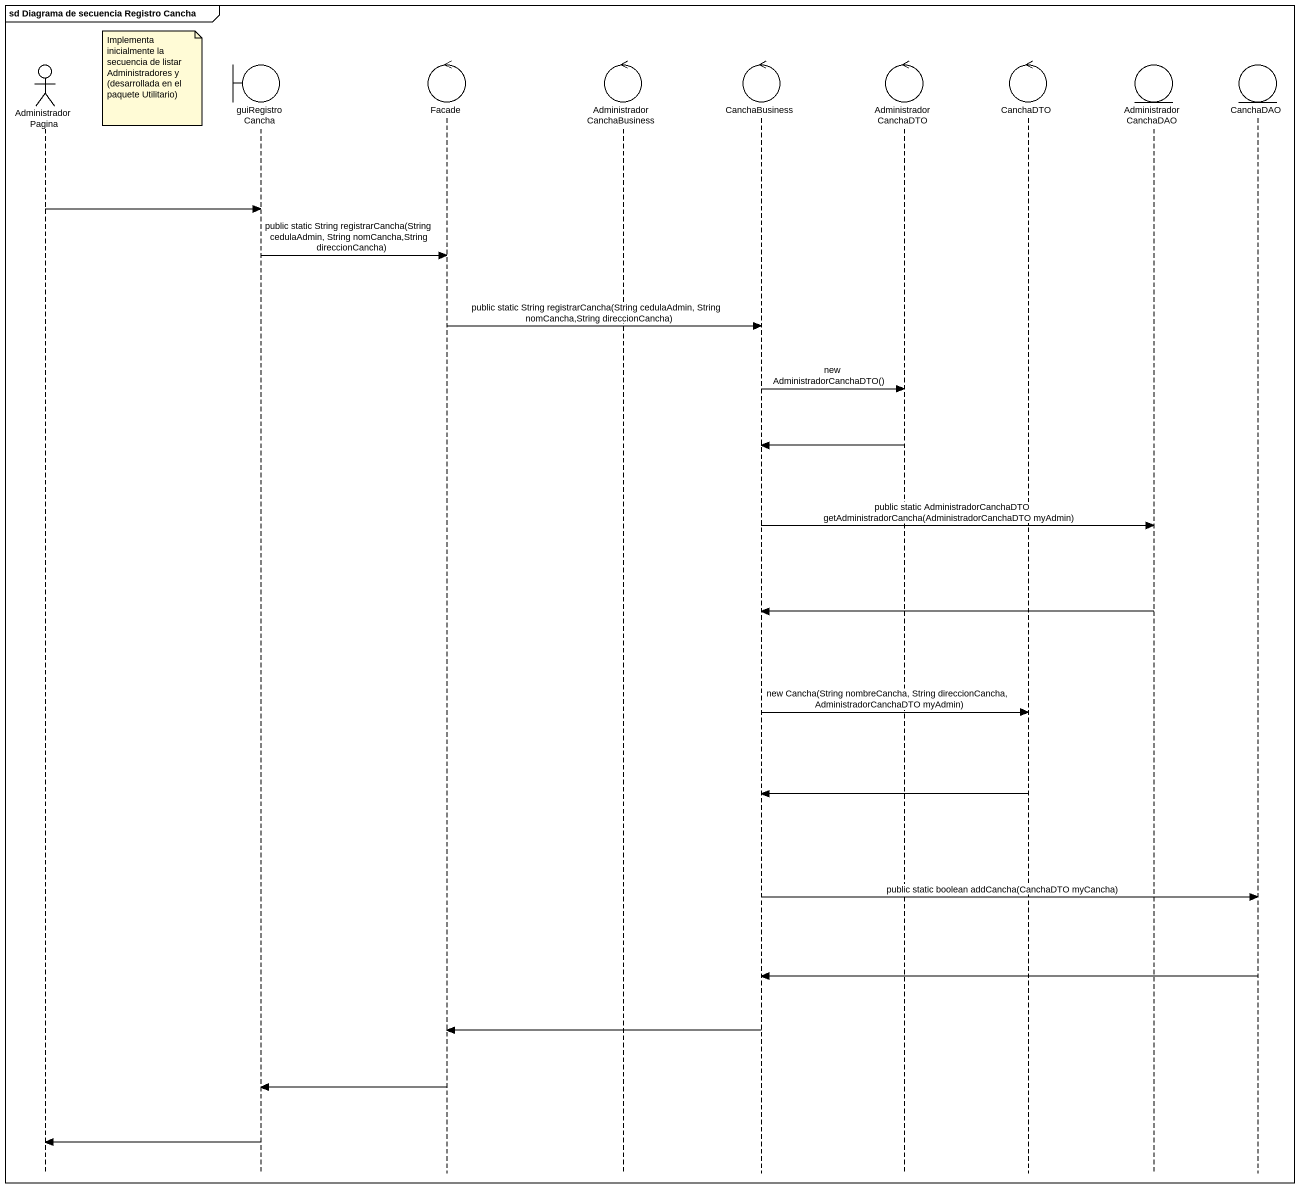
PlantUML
@startuml
mainframe sd Diagrama de secuencia Registro Cancha
hide footbox
actor AdministradorPagina
boundary guiRegistroCancha
control Facade
control AdministradorCanchaBusiness
control CanchaBusiness
control AdministradorCanchaDTO
control CanchaDTO
entity AdministradorCanchaDAO
entity CanchaDAO

note right of AdministradorPagina : Implementa inicialmente la secuencia de listar Administradores y (desarrollada en el paquete Utilitario)
AdministradorPagina -> guiRegistroCancha
guiRegistroCancha -> Facade : public static String registrarCancha(String cedulaAdmin, String nomCancha,String direccionCancha)
Facade -> CanchaBusiness : public static String registrarCancha(String cedulaAdmin, String nomCancha,String direccionCancha)
CanchaBusiness -> AdministradorCanchaDTO : new AdministradorCanchaDTO()
AdministradorCanchaDTO -> CanchaBusiness
CanchaBusiness -> AdministradorCanchaDAO : public static AdministradorCanchaDTO getAdministradorCancha(AdministradorCanchaDTO myAdmin)
AdministradorCanchaDAO -> CanchaBusiness
CanchaBusiness -> CanchaDTO : new Cancha(String nombreCancha, String direccionCancha, AdministradorCanchaDTO myAdmin)
CanchaDTO -> CanchaBusiness
CanchaBusiness -> CanchaDAO : public static boolean addCancha(CanchaDTO myCancha)
CanchaDAO -> CanchaBusiness
CanchaBusiness -> Facade
Facade -> guiRegistroCancha
guiRegistroCancha -> AdministradorPagina
@enduml
